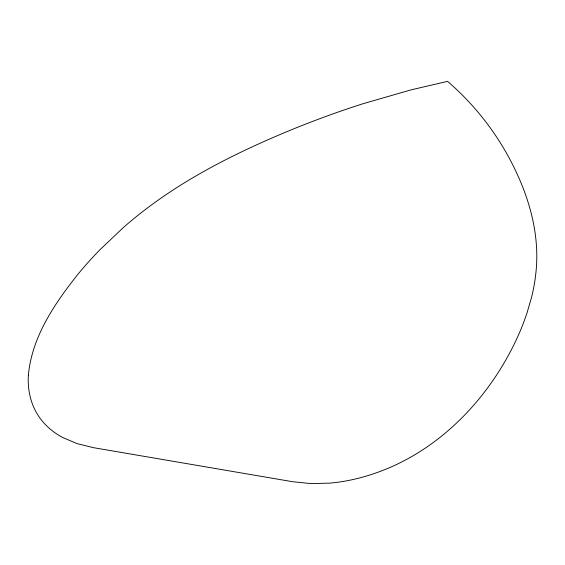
<?xml version="1.0" encoding="UTF-8"?>
<svg xmlns="http://www.w3.org/2000/svg" width="565" height="565" viewBox="0 0 565 565"><rect width="100%" height="100%" fill="white"/><g stroke="black" fill="none" stroke-linecap="round" stroke-linejoin="round"><path stroke-width="0.85" d="M28.328 375.704C27.586 389.207 30.411 403.05 37.608 414.611A139.047 90.118 -27.3 0 0 62.708 437.515L77.024 443.617L93.712 447.72L292.776 481.74L310.962 483.598L329.628 483.132A139.047 90.118 -27.3 0 0 376.911 472.601C436.173 451.605 483.287 404.307 511.742 349.064A323.159 209.446 -27.3 0 0 523.635 322.509L526.757 313.808L531.637 297.077A297.967 193.117 -27.3 0 0 535.818 273.467C539.794 239.143 531.298 204.558 516.904 173.519A640.788 415.303 -27.3 0 0 488.153 124.978C476.267 109.017 462.643 94.369 447.586 81.353L411.264 89.814L363.295 103.642A640.788 415.303 -27.3 0 0 282.557 133.467C235.485 153.362 189.388 176.513 148.376 207.249A297.967 193.117 -27.3 0 0 123.573 227.342L99.638 250.048A323.159 209.446 -27.3 0 0 77.462 274.844C54.233 304.161 31.668 337.411 28.328 375.704"/></g></svg>
